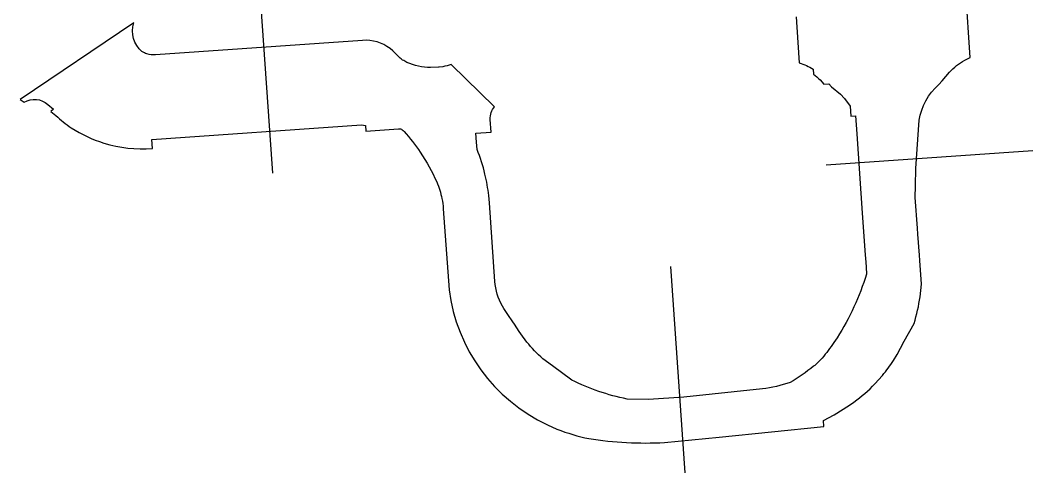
# Model space of a CAD drawing. Header units: millimetres. Extents: x 829698 to 839067, y 817400 to 823544.
# Drawn here: x 833170.8 to 833504.4, y 817932.6 to 818081.8 of the extents above; entities that cross this region are included whole.
import ezdxf

# ---------------------------------------------------------------- set-up
doc = ezdxf.new("R2010")
doc.units = ezdxf.units.MM

msp = doc.modelspace()

# ---------------------------------------------------------------- linework, layer by layer
at = {"color": 1}
for p, q in [((833248.321, 818110.863), (833253.861, 818031.407)), ((833436.379, 818034.121), (833504.428, 818038.865)), ((833389.927, 817932.637), (833385.182, 818000.686))]:
    msp.add_line(p, q, dxfattribs=at)
msp.add_lwpolyline([(833426.423, 818082.984), (833427.389, 818069.376), (833427.499, 818067.8, -0.071375), (833432.083, 818065.644), (833432.196, 818064.027, -0.0419144), (833434.374, 818062.132), (833435.567, 818060.776), (833437.203, 818060.89), (833438.162, 818059.908), (833441.039, 818057.426), (833442.4, 818056.037), (833444.236, 818053.509), (833444.471, 818050.143), (833446.007, 818050.251), (833446.417, 818044.381), (833448.248, 818018.203), (833449.207, 818004.483), (833449.374, 818002.089), (833449.488, 818000.462), (833449.608, 817998.114, -0.0706021), (833439.951, 817977.173), (833438.901, 817975.596, -0.0193046), (833435.058, 817970.431), (833432.633, 817968.041), (833432.164, 817967.78, -0.0458604), (833424.457, 817962.389, -0.0536813), (833415.327, 817960.301), (833389.426, 817957.601), (833377.759, 817956.785), (833370.73, 817956.926, -0.06501), (833352.5, 817963.212), (833346.161, 817967.841), (833342.984, 817970.246, -0.0428337), (833337.739, 817975.735), (833335.743, 817978.405), (833335.18, 817979.238), (833333.616, 817981.6), (833333.065, 817982.434), (833331.489, 817984.814), (833331.283, 817985.125), (833330.165, 817986.816), (833329.682, 817987.604, -0.1144127), (833327.192, 817995.723), (833325.378, 818021.664), (833325.158, 818024.079, 0.0311426), (833323.921, 818031.102, 0.0368129), (833321.328, 818039.175), (833321.159, 818041.593), (833320.951, 818044.567), (833325.957, 818044.936), (833325.665, 818049.103, -0.100923), (833325.972, 818051.421, -0.0942874), (833327.024, 818053.272), (833312.826, 818067.197, -0.039386), (833310.032, 818066.502), (833308.843, 818066.334), (833308.568, 818066.305), (833305.969, 818066.212, -0.0989206), (833298.22, 818067.937, -0.0435832), (833296.799, 818068.711), (833296.31, 818069.059), (833296.027, 818069.283), (833295.082, 818070.18), (833294.847, 818070.446, 0.0337495), (833293.578, 818071.752), (833292.635, 818072.526, 0.1798663), (833283.609, 818075.182), (833215.359, 818070.411, -0.0904255), (833212.543, 818070.749, -0.0679245), (833210.897, 818071.512, -0.3110126), (833208.228, 818080.928), (833170.786, 818055.723), (833172.081, 818054.768, -0.3370033), (833179.884, 818054.017), (833181.72, 818052.456), (833180.918, 818051.748), (833182.539, 818050.457, 0.0547382), (833187.609, 818046.396, 0.0689012), (833198.334, 818041.338, 0.0940272), (833214.318, 818039.527), (833214.113, 818042.458), (833283.184, 818047.286), (833284.558, 818047.148), (833284.69, 818045.259), (833295.478, 818046.013), (833295.654, 818046.028, -0.0138898), (833295.783, 818046.032, -0.2102696), (833296.927, 818045.521), (833297.279, 818045.129, -0.0341115), (833302.594, 818038.316, -0.0443194), (833308.028, 818028.503, -0.0539021), (833309.741, 818023.001, -0.031104), (833310.179, 818019.699), (833312.127, 817992.984, 0.2586385), (833344.502, 817948.489), (833347.612, 817947.023, 0.0423244), (833358.17, 817943.889, 0.0502412), (833383.081, 817942.589), (833401.088, 817944.421), (833435.621, 817947.931), (833435.428, 817949.832), (833439.01, 817951.778), (833444.045, 817954.891), (833445.508, 817955.943, 0.044777), (833452.441, 817961.977), (833454.918, 817964.745, 0.0291515), (833458.503, 817969.602), (833459.729, 817971.648), (833460.902, 817973.684), (833462.043, 817975.98), (833465.301, 817981.848, 0.0434198), (833467.296, 817990.629), (833467.72, 817994.858), (833467.181, 818002.615), (833467.061, 818004.336), (833466.573, 818011.314), (833466.434, 818013.309), (833465.733, 818023.335), (833465.81, 818027.255), (833465.858, 818032.912), (833466.992, 818048.843, -0.1736811), (833473.472, 818060.607), (833474.563, 818061.79), (833476.985, 818064.719, -0.0717232), (833482.003, 818068.631), (833482.899, 818069.117), (833483.851, 818069.58), (833482.34, 818091.191, -0.0431672)], format="xyb", dxfattribs=at)

doc.saveas('drawing.dxf')
